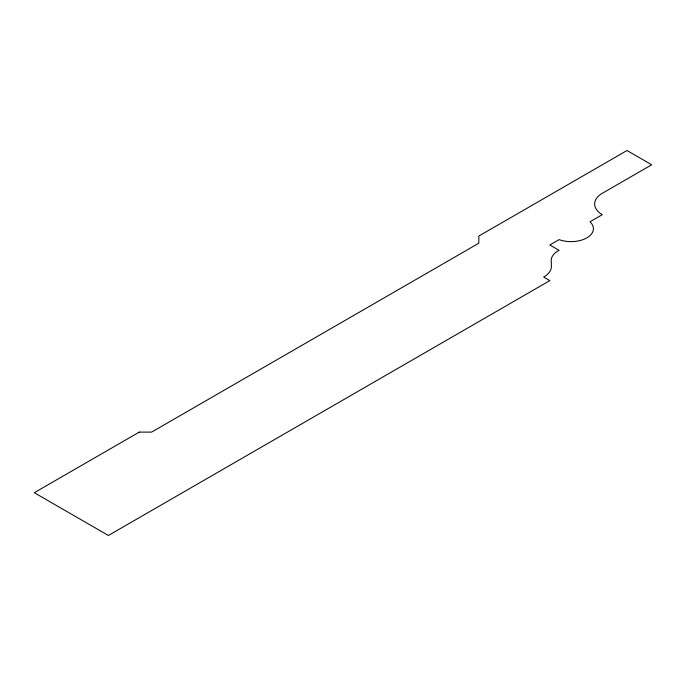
<?xml version="1.0" encoding="UTF-8"?>
<svg xmlns="http://www.w3.org/2000/svg" width="686" height="686" viewBox="0 0 686 686"><rect width="100%" height="100%" fill="white"/><g stroke="black" fill="none" stroke-linecap="round" stroke-linejoin="round"><path stroke-width="1.03" d="M139.258 432.111L34.3 492.711L108.388 535.483L549.829 280.617L543.655 277.058A25.425 14.68 0 0 0 551.398 266.245L551.235 260.646A23.35 13.48 0 0 1 559.09 250.321L549.829 244.979L559.09 239.628A22.372 12.914 0 0 0 586.873 237.845A22.372 12.914 0 0 0 589.96 221.81L602.308 214.675A26.197 15.126 0 0 1 602.308 193.289L651.7 164.777L627.004 150.517L478.828 236.061L478.828 243.196L151.606 432.111L139.258 432.111"/></g></svg>
